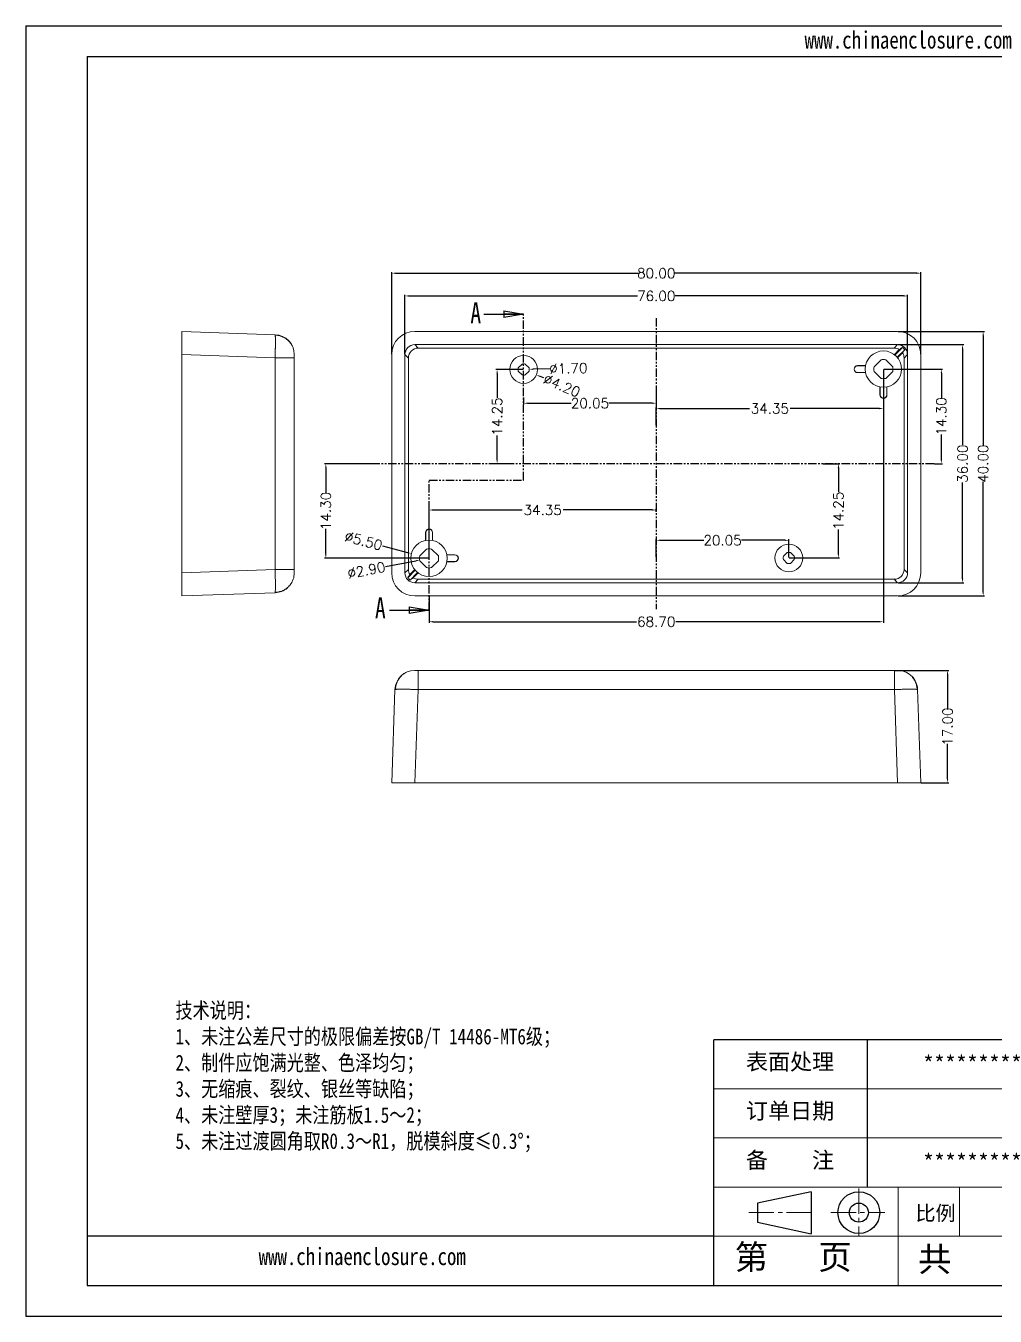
# Model space of a CAD drawing. Header units: inches. Extents: x -870 to -275, y 557 to 752.
# Drawn here: x -551.6 to -405, y 556.7 to 751.8 of the extents above; entities that cross this region are included whole.
import ezdxf

# ---------------------------------------------------------------- set-up
doc = ezdxf.new("R2010")
doc.units = ezdxf.units.IN
doc.header["$LTSCALE"] = 0.2
doc.linetypes.add('CENTER2', pattern=[28.575, 19.05, -3.175, 3.175, -3.175])
doc.linetypes.add('PHANTOM', pattern=[12.7, 6.35, -1.27, 1.27, -1.27, 1.27, -1.27])
doc.layers.add('文字', color=81, linetype='Continuous')
for name, color, linetype, lineweight in [('粗实线', 7, 'Continuous', 30), ('细实线', 3, 'Continuous', 9), ('细点划线', 2, 'CENTER2', 9)]:
    doc.layers.add(name, color=color, linetype=linetype, lineweight=lineweight)
doc.styles.add('SLDTEXTSTYLE0', font='TXT', dxfattribs={"width": 0.75})
doc.styles.get("Standard").update_dxf_attribs({"font": 'txt', "bigfont": 'gbcbig.shx'})
doc.styles.add('宋体', font='', dxfattribs={"width": 0.8, "height": 3.5})
doc.styles.get('宋体').set_extended_font_data('SimSun')
doc.dimstyles.new('2', dxfattribs={"dimtxt": 1.5, "dimasz": 0.6, "dimexe": 0.18, "dimexo": 0.0625, "dimgap": 0.09, "dimtad": 0, "dimzin": 0, "dimdsep": 46, "dimtxsty": 'Standard', "dimcen": 0, "dimclrd": 3, "dimclre": 3, "dimadec": 0, "dimazin": 2, "dimtfac": 1, "dimtofl": 0, "dimtmove": 0, "dimatfit": 3, "dimfxl": 1, "dimtolj": 1, "dimtzin": 0, "dimarcsym": 0})

# ---------------------------------------------------------------- blocks, each defined once
blk = doc.blocks.new('_CLOSED')
at = {"color": 0, "linetype": 'ByBlock', "lineweight": -2}
for p, q in [((-1, 0.166667), (0, 0)), ((-1, 0.166667), (-1, -0.166667)), ((0, 0), (-1, -0.166667)), ((0, 0), (-1, 0))]:
    blk.add_line(p, q, dxfattribs=at)
blk = doc.blocks.new('*D47')
at = {"color": 3, "lineweight": -2}
for p, q in [((-496.27, 702.17), (-496.27, 714.59)), ((-495.67, 714.41), (-458.98, 714.41)), ((-416.87, 714.41), (-453.55, 714.41)), ((-416.27, 702.17), (-416.27, 714.59))]:
    blk.add_line(p, q, dxfattribs=at)
at = {"color": 3}
for points in [[(-495.67, 714.51), (-495.67, 714.31), (-496.27, 714.41)], [(-416.87, 714.51), (-416.87, 714.31), (-416.27, 714.41)]]:
    blk.add_solid(points, dxfattribs=at)
at = {"layer": 'Defpoints', "color": 0}
for p in [(-416.27, 714.41), (-496.27, 702.11), (-416.27, 702.11)]:
    blk.add_point(p, dxfattribs=at)
at = {"color": 0, "insert": (-456.27, 714.41), "char_height": 1.5, "attachment_point": 5}
blk.add_mtext('\\A1;80.00', dxfattribs=at)
blk = doc.blocks.new('*D48')
at = {"color": 3, "lineweight": -2}
for p, q in [((-494.27, 702.17), (-494.27, 711.15)), ((-493.67, 710.97), (-459.11, 710.97)), ((-418.87, 710.97), (-453.43, 710.97)), ((-418.27, 702.17), (-418.27, 711.15))]:
    blk.add_line(p, q, dxfattribs=at)
at = {"color": 3}
for points in [[(-493.67, 711.07), (-493.67, 710.87), (-494.27, 710.97)], [(-418.87, 711.07), (-418.87, 710.87), (-418.27, 710.97)]]:
    blk.add_solid(points, dxfattribs=at)
at = {"layer": 'Defpoints', "color": 0}
for p in [(-418.27, 710.97), (-494.27, 702.11), (-418.27, 702.11)]:
    blk.add_point(p, dxfattribs=at)
at = {"color": 0, "insert": (-456.27, 710.97), "char_height": 1.5, "attachment_point": 5}
blk.add_mtext('\\A1;76.00', dxfattribs=at)
blk = doc.blocks.new('*D49')
at = {"color": 3, "lineweight": -2}
for p, q in [((-421.92, 699.85), (-421.92, 661.54)), ((-490.62, 665.55), (-490.62, 661.54)), ((-490.02, 661.72), (-459.23, 661.72)), ((-422.52, 661.72), (-453.3, 661.72))]:
    blk.add_line(p, q, dxfattribs=at)
at = {"color": 3}
for points in [[(-490.02, 661.82), (-490.02, 661.62), (-490.62, 661.72)], [(-422.52, 661.82), (-422.52, 661.62), (-421.92, 661.72)]]:
    blk.add_solid(points, dxfattribs=at)
at = {"layer": 'Defpoints', "color": 0}
for p in [(-421.92, 699.91), (-490.62, 665.61), (-421.92, 661.72)]:
    blk.add_point(p, dxfattribs=at)
at = {"color": 0, "insert": (-456.27, 661.72), "char_height": 1.5, "attachment_point": 5}
blk.add_mtext('\\A1;68.70', dxfattribs=at)
blk = doc.blocks.new('*D59')
at = {"color": 3, "lineweight": -2}
for p, q in [((-420.2, 654.36), (-412.04, 654.36)), ((-412.22, 653.76), (-412.22, 648.45)), ((-412.22, 637.96), (-412.22, 643.27)), ((-416.21, 637.36), (-412.04, 637.36))]:
    blk.add_line(p, q, dxfattribs=at)
at = {"color": 3}
for points in [[(-412.32, 653.76), (-412.12, 653.76), (-412.22, 654.36)], [(-412.32, 637.96), (-412.12, 637.96), (-412.22, 637.36)]]:
    blk.add_solid(points, dxfattribs=at)
at = {"layer": 'Defpoints', "color": 0}
for p in [(-420.26, 654.36), (-412.22, 654.36), (-416.27, 637.36)]:
    blk.add_point(p, dxfattribs=at)
at = {"color": 0, "insert": (-412.22, 645.86), "char_height": 1.5, "attachment_point": 5, "rotation": 90}
blk.add_mtext('\\A1;17.00', dxfattribs=at)
blk = doc.blocks.new('*D60')
at = {"color": 3, "lineweight": -2}
for p, q in [((-456.27, 696.76), (-456.27, 694.57)), ((-476.32, 695.6), (-476.32, 694.57)), ((-475.72, 694.75), (-469.13, 694.75)), ((-456.87, 694.75), (-463.45, 694.75))]:
    blk.add_line(p, q, dxfattribs=at)
at = {"color": 3}
for points in [[(-475.72, 694.85), (-475.72, 694.65), (-476.32, 694.75)], [(-456.87, 694.85), (-456.87, 694.65), (-456.27, 694.75)]]:
    blk.add_solid(points, dxfattribs=at)
at = {"layer": 'Defpoints', "color": 0}
for p in [(-456.27, 696.82), (-476.32, 695.67), (-456.27, 694.75)]:
    blk.add_point(p, dxfattribs=at)
at = {"color": 0, "insert": (-466.29, 694.75), "char_height": 1.5, "attachment_point": 5}
blk.add_mtext('\\A1;20.05', dxfattribs=at)
blk = doc.blocks.new('*D61')
at = {"color": 3, "lineweight": -2}
for p, q in [((-456.27, 671.54), (-456.27, 674.21)), ((-455.67, 674.03), (-449.08, 674.03)), ((-436.82, 674.03), (-443.4, 674.03)), ((-436.22, 671.42), (-436.22, 674.21))]:
    blk.add_line(p, q, dxfattribs=at)
at = {"color": 3}
for points in [[(-455.67, 674.13), (-455.67, 673.93), (-456.27, 674.03)], [(-436.82, 674.13), (-436.82, 673.93), (-436.22, 674.03)]]:
    blk.add_solid(points, dxfattribs=at)
at = {"layer": 'Defpoints', "color": 0}
for p in [(-436.22, 674.03), (-456.27, 671.48), (-436.22, 671.36)]:
    blk.add_point(p, dxfattribs=at)
at = {"color": 0, "insert": (-446.24, 674.03), "char_height": 1.5, "attachment_point": 5}
blk.add_mtext('\\A1;20.05', dxfattribs=at)
blk = doc.blocks.new('*D62')
at = {"color": 3, "lineweight": -2}
for p, q in [((-490.62, 671.37), (-490.62, 678.79)), ((-490.02, 678.61), (-476.53, 678.61)), ((-456.87, 678.61), (-470.35, 678.61)), ((-456.27, 678.33), (-456.27, 678.79))]:
    blk.add_line(p, q, dxfattribs=at)
at = {"color": 3}
for points in [[(-490.02, 678.71), (-490.02, 678.51), (-490.62, 678.61)], [(-456.87, 678.71), (-456.87, 678.51), (-456.27, 678.61)]]:
    blk.add_solid(points, dxfattribs=at)
at = {"layer": 'Defpoints', "color": 0}
for p in [(-456.27, 678.61), (-456.27, 678.27), (-490.62, 671.31)]:
    blk.add_point(p, dxfattribs=at)
at = {"color": 0, "insert": (-473.44, 678.61), "char_height": 1.5, "attachment_point": 5}
blk.add_mtext('\\A1;34.35', dxfattribs=at)
blk = doc.blocks.new('*D63')
at = {"color": 3, "lineweight": -2}
for p, q in [((-421.92, 699.85), (-421.92, 693.76)), ((-456.27, 691.42), (-456.27, 694.12)), ((-455.67, 693.94), (-442.18, 693.94)), ((-422.52, 693.94), (-436, 693.94))]:
    blk.add_line(p, q, dxfattribs=at)
at = {"color": 3}
for points in [[(-455.67, 694.04), (-455.67, 693.84), (-456.27, 693.94)], [(-422.52, 694.04), (-422.52, 693.84), (-421.92, 693.94)]]:
    blk.add_solid(points, dxfattribs=at)
at = {"layer": 'Defpoints', "color": 0}
for p in [(-421.92, 699.91), (-421.92, 693.94), (-456.27, 691.36)]:
    blk.add_point(p, dxfattribs=at)
at = {"color": 0, "insert": (-439.09, 693.94), "char_height": 1.5, "attachment_point": 5}
blk.add_mtext('\\A1;34.35', dxfattribs=at)
blk = doc.blocks.new('*D64')
at = {"color": 3, "lineweight": -2}
for p, q in [((-421.86, 699.91), (-412.98, 699.91)), ((-413.16, 699.31), (-413.16, 695.47)), ((-413.16, 686.21), (-413.16, 690.04)), ((-414.21, 685.61), (-412.98, 685.61))]:
    blk.add_line(p, q, dxfattribs=at)
at = {"color": 3}
for points in [[(-413.26, 699.31), (-413.06, 699.31), (-413.16, 699.91)], [(-413.26, 686.21), (-413.06, 686.21), (-413.16, 685.61)]]:
    blk.add_solid(points, dxfattribs=at)
at = {"layer": 'Defpoints', "color": 0}
for p in [(-421.92, 699.91), (-414.27, 685.61), (-413.16, 685.61)]:
    blk.add_point(p, dxfattribs=at)
at = {"color": 0, "insert": (-413.16, 692.76), "char_height": 1.5, "attachment_point": 5, "rotation": 90}
blk.add_mtext('\\A1;14.30', dxfattribs=at)
blk = doc.blocks.new('*D65')
at = {"color": 3, "lineweight": -2}
for p, q in [((-498.33, 685.61), (-506.41, 685.61)), ((-506.23, 685.01), (-506.23, 681.17)), ((-506.23, 671.91), (-506.23, 675.74)), ((-490.68, 671.31), (-506.41, 671.31))]:
    blk.add_line(p, q, dxfattribs=at)
at = {"color": 3}
for points in [[(-506.33, 685.01), (-506.13, 685.01), (-506.23, 685.61)], [(-506.33, 671.91), (-506.13, 671.91), (-506.23, 671.31)]]:
    blk.add_solid(points, dxfattribs=at)
at = {"layer": 'Defpoints', "color": 0}
for p in [(-506.23, 685.61), (-498.27, 685.61), (-490.62, 671.31)]:
    blk.add_point(p, dxfattribs=at)
at = {"color": 0, "insert": (-506.23, 678.46), "char_height": 1.5, "attachment_point": 5, "rotation": 90}
blk.add_mtext('\\A1;14.30', dxfattribs=at)
blk = doc.blocks.new('*D66')
at = {"color": 3, "lineweight": -2}
for p, q in [((-431.04, 685.61), (-428.55, 685.61)), ((-428.73, 685.01), (-428.73, 681.32)), ((-428.73, 671.96), (-428.73, 675.64)), ((-436.16, 671.36), (-428.55, 671.36))]:
    blk.add_line(p, q, dxfattribs=at)
at = {"color": 3}
for points in [[(-428.83, 685.01), (-428.63, 685.01), (-428.73, 685.61)], [(-428.83, 671.96), (-428.63, 671.96), (-428.73, 671.36)]]:
    blk.add_solid(points, dxfattribs=at)
at = {"layer": 'Defpoints', "color": 0}
for p in [(-431.1, 685.61), (-428.73, 685.61), (-436.22, 671.36)]:
    blk.add_point(p, dxfattribs=at)
at = {"color": 0, "insert": (-428.73, 678.48), "char_height": 1.5, "attachment_point": 5, "rotation": 90}
blk.add_mtext('\\A1;14.25', dxfattribs=at)
blk = doc.blocks.new('*D67')
at = {"color": 3, "lineweight": -2}
for p, q in [((-476.38, 699.86), (-480.51, 699.86)), ((-480.33, 699.26), (-480.33, 695.57)), ((-480.33, 686.21), (-480.33, 689.89)), ((-478.97, 685.61), (-480.51, 685.61))]:
    blk.add_line(p, q, dxfattribs=at)
at = {"color": 3}
for points in [[(-480.43, 699.26), (-480.23, 699.26), (-480.33, 699.86)], [(-480.43, 686.21), (-480.23, 686.21), (-480.33, 685.61)]]:
    blk.add_solid(points, dxfattribs=at)
at = {"layer": 'Defpoints', "color": 0}
for p in [(-476.32, 699.86), (-480.33, 685.61), (-478.9, 685.61)]:
    blk.add_point(p, dxfattribs=at)
at = {"color": 0, "insert": (-480.33, 692.73), "char_height": 1.5, "attachment_point": 5, "rotation": 90}
blk.add_mtext('\\A1;14.25', dxfattribs=at)
blk = doc.blocks.new('*D69')
at = {"color": 3, "lineweight": -2}
blk.add_line((-497.65, 673.18), (-493.86, 672.17), dxfattribs=at)
at = {"color": 3}
blk.add_solid([(-493.83, 672.26), (-493.88, 672.07), (-493.28, 672.01)], dxfattribs=at)
at = {"layer": 'Defpoints', "color": 0}
for p in [(-493.28, 672.01), (-487.96, 670.6)]:
    blk.add_point(p, dxfattribs=at)
at = {"color": 0, "insert": (-500.52, 673.94), "char_height": 1.5, "attachment_point": 5, "rotation": 345.1193}
blk.add_mtext('\\A1;∅5.50', dxfattribs=at)
blk = doc.blocks.new('*D70')
at = {"color": 3, "lineweight": -2}
blk.add_line((-497.19, 670.06), (-492.63, 670.93), dxfattribs=at)
at = {"color": 3}
blk.add_solid([(-492.65, 671.02), (-492.61, 670.83), (-492.04, 671.04)], dxfattribs=at)
at = {"layer": 'Defpoints', "color": 0}
for p in [(-489.19, 671.58), (-492.04, 671.04)]:
    blk.add_point(p, dxfattribs=at)
at = {"color": 0, "insert": (-500.1, 669.51), "char_height": 1.5, "attachment_point": 5, "rotation": 10.7648}
blk.add_mtext('\\A1;∅2.90', dxfattribs=at)
blk = doc.blocks.new('*D71')
at = {"color": 3, "lineweight": -2}
blk.add_line((-472.27, 699.95), (-474.87, 699.89), dxfattribs=at)
at = {"color": 3}
blk.add_solid([(-474.87, 699.99), (-474.87, 699.79), (-475.47, 699.88)], dxfattribs=at)
at = {"layer": 'Defpoints', "color": 0}
for p in [(-477.17, 699.84), (-475.47, 699.88)]:
    blk.add_point(p, dxfattribs=at)
at = {"color": 0, "insert": (-469.56, 700.01), "char_height": 1.5, "attachment_point": 5, "rotation": 1.3259}
blk.add_mtext('\\A1;∅1.70', dxfattribs=at)
blk = doc.blocks.new('*D72')
at = {"color": 3, "lineweight": -2}
blk.add_line((-473.28, 698.57), (-473.83, 698.81), dxfattribs=at)
at = {"color": 3}
blk.add_solid([(-473.79, 698.9), (-473.87, 698.71), (-474.39, 699.04)], dxfattribs=at)
at = {"layer": 'Defpoints', "color": 0}
for p in [(-478.25, 700.68), (-474.39, 699.04)]:
    blk.add_point(p, dxfattribs=at)
at = {"color": 0, "insert": (-470.55, 697.42), "char_height": 1.5, "attachment_point": 5, "rotation": 337.056}
blk.add_mtext('\\A1;∅4.20', dxfattribs=at)
blk = doc.blocks.new('*D73')
at = {"color": 3, "lineweight": -2}
for p, q in [((-419.7, 705.61), (-406.66, 705.61)), ((-406.84, 705.01), (-406.84, 688.32)), ((-406.84, 666.21), (-406.84, 682.89)), ((-419.7, 665.61), (-406.66, 665.61))]:
    blk.add_line(p, q, dxfattribs=at)
at = {"color": 3}
for points in [[(-406.94, 705.01), (-406.74, 705.01), (-406.84, 705.61)], [(-406.94, 666.21), (-406.74, 666.21), (-406.84, 665.61)]]:
    blk.add_solid(points, dxfattribs=at)
at = {"layer": 'Defpoints', "color": 0}
for p in [(-419.77, 705.61), (-419.77, 665.61), (-406.84, 665.61)]:
    blk.add_point(p, dxfattribs=at)
at = {"color": 0, "insert": (-406.84, 685.61), "char_height": 1.5, "attachment_point": 5, "rotation": 90}
blk.add_mtext('\\A1;40.00', dxfattribs=at)
blk = doc.blocks.new('*D74')
at = {"color": 3, "lineweight": -2}
for p, q in [((-419.71, 703.61), (-409.77, 703.61)), ((-409.95, 703.01), (-409.95, 688.45)), ((-409.95, 668.21), (-409.95, 682.77)), ((-419.71, 667.61), (-409.77, 667.61))]:
    blk.add_line(p, q, dxfattribs=at)
at = {"color": 3}
for points in [[(-410.05, 703.01), (-409.85, 703.01), (-409.95, 703.61)], [(-410.05, 668.21), (-409.85, 668.21), (-409.95, 667.61)]]:
    blk.add_solid(points, dxfattribs=at)
at = {"layer": 'Defpoints', "color": 0}
for p in [(-419.77, 703.61), (-409.95, 703.61), (-419.77, 667.61)]:
    blk.add_point(p, dxfattribs=at)
at = {"color": 0, "insert": (-409.95, 685.61), "char_height": 1.5, "attachment_point": 5, "rotation": 90}
blk.add_mtext('\\A1;36.00', dxfattribs=at)

msp = doc.modelspace()

# ---------------------------------------------------------------- linework, layer by layer
for p, q in [((-551.595, 751.81), (-275.69, 751.81)), ((-551.595, 751.81), (-551.595, 556.726)), ((-542.306, 747.165), (-280.335, 747.165)), ((-542.306, 747.165), (-542.306, 561.371)), ((-391.812, 598.53), (-447.55, 598.53)), ((-447.55, 561.371), (-447.55, 598.53)), ((-424.326, 576.234), (-424.326, 598.53)), ((-447.55, 568.803), (-542.306, 568.803)), ((-542.306, 561.371), (-280.335, 561.371)), ((-551.595, 556.726), (-275.69, 556.726))]:
    msp.add_line(p, q)
at = {"color": 7, "linetype": 'Continuous', "lineweight": 30}
for p, q in [((-482.319, 708.209), (-476.319, 708.209)), ((-496.619, 663.456), (-490.619, 663.456))]:
    msp.add_line(p, q, dxfattribs=at)
at = {"color": 1, "linetype": 'PHANTOM', "lineweight": 30}
for p, q in [((-476.319, 683.123), (-476.319, 708.209)), ((-456.269, 707.608), (-456.269, 663.608)), ((-414.269, 685.608), (-498.269, 685.608)), ((-490.619, 663.456), (-490.619, 683.123)), ((-490.619, 683.123), (-476.319, 683.123))]:
    msp.add_line(p, q, dxfattribs=at)
at = {"color": 7, "linetype": 'Continuous', "lineweight": 15}
for p, q in [((-528.003, 702.11), (-528.003, 705.608)), ((-528.003, 705.608), (-513.899, 705.115)), ((-419.767, 705.608), (-492.771, 705.608)), ((-492.769, 703.607), (-419.769, 703.607)), ((-492.245, 703.083), (-492.769, 703.607)), ((-492.245, 703.083), (-420.293, 703.083)), ((-419.769, 703.607), (-420.293, 703.083)), ((-419.513, 702.864), (-420.259, 702.1)), ((-420.184, 702.041), (-419.056, 703.195)), ((-418.699, 702.845), (-419.826, 701.692)), ((-419.765, 701.618), (-419.022, 702.379)), ((-528.003, 702.11), (-513.899, 701.617)), ((-528.003, 669.106), (-528.003, 702.11)), ((-513.899, 701.617), (-513.899, 669.598)), ((-511.003, 701.617), (-513.899, 701.617)), ((-511.003, 669.598), (-511.003, 701.617)), ((-496.269, 702.11), (-496.269, 669.106)), ((-494.268, 669.108), (-494.268, 702.108)), ((-493.744, 701.584), (-494.268, 702.108)), ((-493.744, 669.632), (-493.744, 701.584)), ((-476.566, 700.671), (-477.132, 700.105)), ((-475.506, 700.105), (-476.071, 700.671)), ((-425.823, 700.443), (-425.823, 700.408)), ((-424.616, 700.443), (-425.823, 700.443)), ((-424.623, 700.408), (-425.823, 700.408)), ((-423.322, 700.272), (-422.283, 701.311)), ((-420.515, 700.272), (-421.555, 701.311)), ((-418.27, 702.108), (-418.794, 701.584)), ((-418.794, 701.584), (-418.794, 669.632)), ((-418.27, 669.108), (-418.27, 702.108)), ((-416.269, 669.106), (-416.269, 702.11)), ((-477.132, 699.61), (-476.566, 699.045)), ((-476.071, 699.045), (-475.506, 699.61)), ((-425.823, 699.408), (-424.623, 699.408)), ((-425.823, 699.408), (-425.823, 699.373)), ((-425.823, 699.373), (-424.616, 699.373)), ((-423.322, 699.544), (-422.283, 698.504)), ((-421.555, 698.504), (-420.515, 699.544)), ((-422.454, 697.21), (-422.454, 696.004)), ((-422.419, 697.204), (-422.419, 696.004)), ((-421.419, 697.204), (-421.419, 696.004)), ((-421.384, 696.004), (-421.384, 697.21)), ((-422.454, 696.004), (-422.419, 696.004)), ((-421.419, 696.004), (-421.384, 696.004)), ((-491.154, 675.212), (-491.154, 674.005)), ((-491.119, 675.212), (-491.154, 675.212)), ((-491.119, 674.012), (-491.119, 675.212)), ((-490.119, 674.012), (-490.119, 675.212)), ((-490.084, 675.212), (-490.119, 675.212)), ((-490.084, 674.005), (-490.084, 675.212)), ((-492.022, 671.672), (-490.983, 672.711)), ((-489.215, 671.672), (-490.255, 672.711)), ((-486.715, 671.843), (-487.921, 671.843)), ((-486.715, 671.808), (-487.915, 671.808)), ((-486.715, 671.808), (-486.715, 671.843)), ((-436.466, 672.171), (-437.032, 671.605)), ((-437.032, 671.11), (-436.466, 670.545)), ((-435.406, 671.605), (-435.971, 672.171)), ((-435.971, 670.545), (-435.406, 671.11)), ((-513.899, 669.598), (-528.003, 669.106)), ((-513.899, 669.598), (-511.003, 669.598)), ((-493.744, 669.632), (-494.268, 669.108)), ((-493.839, 668.371), (-492.712, 669.524)), ((-492.773, 669.598), (-493.516, 668.837)), ((-492.354, 669.175), (-493.482, 668.021)), ((-492.022, 670.944), (-490.983, 669.904)), ((-490.255, 669.904), (-489.215, 670.944)), ((-487.921, 670.773), (-486.715, 670.773)), ((-487.915, 670.808), (-486.715, 670.808)), ((-486.715, 670.773), (-486.715, 670.808)), ((-418.794, 669.632), (-418.27, 669.108)), ((-528.003, 665.608), (-528.003, 669.106)), ((-493.025, 668.352), (-492.279, 669.115)), ((-492.245, 668.133), (-492.769, 667.609)), ((-492.769, 667.609), (-419.769, 667.609)), ((-420.293, 668.133), (-492.245, 668.133)), ((-419.769, 667.609), (-420.293, 668.133)), ((-528.003, 665.608), (-513.899, 666.1)), ((-513.899, 666.1), (-513.88, 666.168)), ((-492.771, 665.608), (-419.767, 665.608)), ((-492.279, 651.468), (-492.279, 654.363)), ((-420.259, 654.363), (-492.279, 654.363)), ((-420.259, 651.468), (-420.259, 654.363)), ((-496.269, 637.363), (-495.776, 651.468)), ((-492.771, 637.363), (-492.279, 651.468)), ((-420.259, 651.468), (-492.279, 651.468)), ((-419.767, 637.363), (-420.259, 651.468)), ((-416.762, 651.468), (-416.829, 651.486)), ((-416.269, 637.363), (-416.762, 651.468)), ((-492.771, 637.363), (-496.269, 637.363)), ((-419.767, 637.363), (-492.771, 637.363)), ((-416.269, 637.363), (-419.767, 637.363))]:
    msp.add_line(p, q, dxfattribs=at)
at = {"color": 8, "linetype": 'Continuous', "lineweight": 15}
msp.add_line((-416.829, 651.486), (-416.762, 651.468), dxfattribs=at)
at = {"color": 7, "linetype": 'Continuous', "lineweight": 15}
for centre, radius in [((-421.919, 699.908), 2.75), ((-476.319, 699.858), 2.1), ((-490.619, 671.308), 2.75), ((-436.219, 671.358), 2.1)]:
    msp.add_circle(centre, radius, dxfattribs=at)
for centre, radius, start, end in [((-514.003, 702.117), 3, 0, 88), ((-476.319, 699.858), 0.85, 73.07249, 106.92751), ((-425.823, 699.908), 0.535, 90, 270), ((-425.823, 699.908), 0.5, 90, 270), ((-421.919, 699.908), 1.45, 75.45031, 104.54969), ((-476.319, 699.858), 0.85, 163.07249, 196.92751), ((-476.319, 699.858), 0.85, 253.07249, 286.92751), ((-476.319, 699.858), 0.85, 343.07249, 16.92751), ((-421.919, 699.908), 1.45, 165.45031, 194.54969), ((-421.919, 699.908), 1.45, 255.45031, 284.54969), ((-421.919, 699.908), 1.45, 345.45031, 14.54969), ((-421.919, 696.004), 0.535, 180, 0), ((-421.919, 696.004), 0.5, 180, 0), ((-490.619, 675.212), 0.535, 360, 180), ((-490.619, 675.212), 0.5, 360, 180), ((-490.619, 671.308), 1.45, 165.45031, 194.54969), ((-490.619, 671.308), 1.45, 75.45031, 104.54969), ((-490.619, 671.308), 1.45, 345.45031, 14.54969), ((-486.715, 671.308), 0.535, 270, 90), ((-486.715, 671.308), 0.5, 270, 90), ((-436.219, 671.358), 0.85, 163.07249, 196.92751), ((-436.219, 671.358), 0.85, 73.07249, 106.92751), ((-436.219, 671.358), 0.85, 343.07249, 16.92751), ((-490.619, 671.308), 1.45, 255.45031, 284.54969), ((-436.219, 671.358), 0.85, 253.07249, 286.92751), ((-514.003, 669.099), 3, 322.68093, 0), ((-514.003, 669.099), 3, 272, 310.62409), ((-492.778, 651.363), 3, 90, 178), ((-419.76, 651.363), 3, 57.63348, 90), ((-419.76, 651.363), 3, 2, 44.86533)]:
    msp.add_arc(centre, radius, start, end, dxfattribs=at)
for centre, major_axis, ratio, start_param, end_param in [((-492.767, 702.106), (-2.478, 2.478), 0.9987828, 5.4983961, 7.0679745), ((-419.771, 702.106), (-2.478, -2.478), 0.9987828, 2.3568035, 3.9263818), ((-492.767, 702.106), (-1.062, 1.062), 0.9987828, 5.4983961, 7.0679745), ((-492.243, 701.582), (-1.062, 1.062), 0.9987828, 5.4983961, 7.0679745), ((-420.295, 701.582), (-1.062, -1.062), 0.9987828, 3.3794392, 3.9263818), ((-419.771, 702.106), (-1.062, -1.062), 0.9987828, 2.3568035, 3.9263818), ((-418.854, 703.023), (7.565, 5.474), 0.0276355, 1.5774953, 1.6379496), ((-419.914, 701.963), (-1.062, -1.062), 0.9987828, 2.9840884, 3.3189849), ((-418.966, 702.911), (4.677, 6.768), 0.0312511, 4.6553184, 4.7242993), ((-420.295, 701.582), (-1.062, -1.062), 0.9987828, 2.3568035, 2.9151075), ((-492.243, 669.634), (1.062, 1.062), 0.9987828, 2.3568035, 2.9151075), ((-420.295, 669.634), (1.062, -1.062), 0.9987828, 5.4983961, 7.0679745), ((-492.767, 669.11), (2.478, 2.478), 0.9987828, 2.3568035, 3.9263818), ((-492.767, 669.11), (1.062, 1.062), 0.9987828, 2.3568035, 3.9263818), ((-493.572, 668.305), (4.677, 6.768), 0.0312511, 1.5137257, 1.5827066), ((-492.624, 669.253), (1.062, 1.062), 0.9987828, 2.9840884, 3.3189849), ((-493.684, 668.193), (7.565, 5.474), 0.0276355, 4.719088, 4.7795422), ((-492.243, 669.634), (1.062, 1.062), 0.9987828, 3.3794392, 3.9263818), ((-419.771, 669.11), (1.062, -1.062), 0.9987828, 5.4983961, 7.0679745), ((-419.771, 669.11), (2.478, -2.478), 0.9987828, 5.4983961, 7.0679745)]:
    msp.add_ellipse(centre, major_axis=major_axis, ratio=ratio, start_param=start_param, end_param=end_param, dxfattribs=at)
for points, knots in [([(-511.329, 703.477), (-511.431, 703.646), (-511.579, 703.893), (-511.866, 704.181), (-512.113, 704.4), (-512.423, 704.62), (-512.83, 704.829), (-513.341, 705.001), (-513.723, 705.032), (-513.924, 705.049)], [0, 0, 0, 0, 0.2114674, 0.3087454, 0.4019104, 0.5139466, 0.6538896, 0.8179231, 1, 1, 1, 1]), ([(-513.899, 701.617), (-513.897, 701.681), (-513.893, 701.807), (-513.888, 701.996), (-513.883, 702.184), (-513.878, 702.37), (-513.874, 702.554), (-513.87, 702.736), (-513.867, 702.914), (-513.864, 703.088), (-513.861, 703.258), (-513.859, 703.422), (-513.857, 703.582), (-513.856, 703.736), (-513.855, 703.884), (-513.855, 704.025), (-513.855, 704.159), (-513.855, 704.285), (-513.856, 704.404), (-513.858, 704.514), (-513.859, 704.616), (-513.861, 704.709), (-513.864, 704.793), (-513.867, 704.868), (-513.871, 704.933), (-513.874, 704.989), (-513.879, 705.035), (-513.883, 705.071), (-513.888, 705.096), (-513.893, 705.112), (-513.897, 705.114), (-513.899, 705.115)], [0, 0, 0, 0, 0.0345408, 0.0690775, 0.10361, 0.1381383, 0.1726624, 0.2071824, 0.2416982, 0.2762098, 0.3107173, 0.3452206, 0.3797198, 0.4142148, 0.4487057, 0.4831925, 0.5176751, 0.5521536, 0.586628, 0.6210982, 0.6555644, 0.6900264, 0.7244843, 0.7589381, 0.7933878, 0.8278334, 0.8622749, 0.8967123, 0.9311456, 0.9655748, 1, 1, 1, 1]), ([(-511.003, 702.117), (-511.003, 702.117), (-511.003, 702.063), (-511.003, 701.878), (-511.003, 701.748), (-511.003, 701.617)], [0, 0, 0, 0, 0.5, 0.5, 1, 1, 1, 1]), ([(-511.003, 669.598), (-511.003, 669.468), (-511.003, 669.337), (-511.003, 669.152), (-511.003, 669.099), (-511.003, 669.099)], [0, 0, 0, 0, 0.5, 0.5, 1, 1, 1, 1]), ([(-513.924, 666.167), (-513.731, 666.182), (-513.355, 666.212), (-512.833, 666.377), (-512.388, 666.599), (-512.03, 666.857), (-511.757, 667.118), (-511.56, 667.359), (-511.422, 667.565), (-511.358, 667.686), (-511.329, 667.739)], [0, 0, 0, 0, 0.17659941, 0.34471107, 0.49966371, 0.63800593, 0.75763109, 0.85763932, 0.93810989, 1, 1, 1, 1]), ([(-493.933, 654.132), (-494.056, 654.074), (-494.292, 653.963), (-494.585, 653.747), (-494.83, 653.516), (-495.059, 653.256), (-495.281, 652.944), (-495.49, 652.537), (-495.662, 652.025), (-495.693, 651.644), (-495.71, 651.443)], [0, 0, 0, 0, 0.1263594, 0.242381, 0.3455053, 0.4363419, 0.5419285, 0.6738151, 0.8284053, 1, 1, 1, 1]), ([(-492.778, 654.363), (-492.778, 654.363), (-492.724, 654.363), (-492.539, 654.363), (-492.409, 654.363), (-492.279, 654.363)], [0, 0, 0, 0, 0.5, 0.5, 1, 1, 1, 1]), ([(-420.259, 654.363), (-420.129, 654.363), (-419.998, 654.363), (-419.813, 654.363), (-419.76, 654.363), (-419.76, 654.363)], [0, 0, 0, 0, 0.5, 0.5, 1, 1, 1, 1]), ([(-416.828, 651.443), (-416.843, 651.637), (-416.873, 652.018), (-417.043, 652.549), (-417.278, 653.009), (-417.556, 653.383), (-417.847, 653.671), (-418.127, 653.881), (-418.377, 654.03), (-418.534, 654.1), (-418.605, 654.132)], [0, 0, 0, 0, 0.1668156, 0.3277361, 0.478469, 0.6156723, 0.7371436, 0.8417556, 0.9292471, 1, 1, 1, 1]), ([(-492.279, 651.468), (-492.342, 651.47), (-492.468, 651.473), (-492.656, 651.479), (-492.843, 651.484), (-493.029, 651.488), (-493.213, 651.492), (-493.394, 651.496), (-493.571, 651.5), (-493.745, 651.503), (-493.915, 651.505), (-494.08, 651.507), (-494.239, 651.509), (-494.393, 651.51), (-494.541, 651.511), (-494.682, 651.512), (-494.816, 651.512), (-494.943, 651.511), (-495.062, 651.511), (-495.173, 651.509), (-495.275, 651.507), (-495.368, 651.505), (-495.453, 651.503), (-495.528, 651.5), (-495.593, 651.496), (-495.649, 651.492), (-495.695, 651.488), (-495.731, 651.484), (-495.757, 651.479), (-495.773, 651.473), (-495.775, 651.47), (-495.776, 651.468)], [0, 0, 0, 0, 0.0344252, 0.0688544, 0.1032877, 0.1377251, 0.1721666, 0.2066122, 0.2410619, 0.2755157, 0.3099736, 0.3444356, 0.3789018, 0.413372, 0.4478464, 0.4823249, 0.5168075, 0.5512943, 0.5857852, 0.6202802, 0.6547794, 0.6892827, 0.7237902, 0.7583018, 0.7928176, 0.8273376, 0.8618617, 0.89639, 0.9309225, 0.9654592, 1, 1, 1, 1])]:
    msp.add_open_spline(points, degree=3, knots=knots, dxfattribs=at)
at = {"color": 8, "linetype": 'Continuous', "lineweight": 15}
for points, knots in [([(-513.88, 666.168), (-513.88, 666.168), (-513.874, 666.191), (-513.866, 666.357), (-513.857, 666.669), (-513.854, 667.109), (-513.857, 667.642), (-513.865, 668.25), (-513.879, 668.911), (-513.892, 669.369), (-513.899, 669.598)], [0, 0, 0, 0, 0.0000259, 0.142694, 0.2854236, 0.4282148, 0.5710678, 0.7139829, 0.8569602, 1, 1, 1, 1]), ([(-416.829, 651.486), (-416.829, 651.486), (-416.852, 651.493), (-417.019, 651.501), (-417.332, 651.51), (-417.774, 651.513), (-418.306, 651.51), (-418.915, 651.501), (-419.574, 651.487), (-420.031, 651.474), (-420.259, 651.468)], [0, 0, 0, 0, 0.0004504, 0.1434289, 0.2863452, 0.4291995, 0.5719919, 0.7147226, 0.8573919, 1, 1, 1, 1])]:
    msp.add_open_spline(points, degree=3, knots=knots, dxfattribs=at)
at = {"layer": '粗实线', "color": 7}
for p, q in [((-432.862, 575.539), (-440.983, 573.818)), ((-432.862, 575.539), (-432.862, 569.175)), ((-440.983, 573.818), (-440.983, 570.946)), ((-440.983, 570.946), (-432.862, 569.175))]:
    msp.add_line(p, q, dxfattribs=at)
for radius in [3.157, 1.436]:
    msp.add_circle((-425.635, 572.382), radius, dxfattribs=at)
at = {"layer": '细实线', "color": 7}
for p, q in [((-391.812, 591.098), (-447.55, 591.098)), ((-391.812, 583.666), (-447.55, 583.666)), ((-280.335, 576.234), (-447.55, 576.234)), ((-419.681, 576.234), (-419.681, 561.371)), ((-410.392, 576.234), (-410.392, 568.803)), ((-391.812, 568.803), (-447.55, 568.803))]:
    msp.add_line(p, q, dxfattribs=at)
at = {"layer": '细点划线', "color": 7}
for p, q in [((-425.635, 576.016), (-425.635, 568.803)), ((-442.277, 572.382), (-432.24, 572.382)), ((-429.858, 572.382), (-421.698, 572.382))]:
    msp.add_line(p, q, dxfattribs=at)

# ---------------------------------------------------------------- block references
at = {"color": 7, "linetype": 'Continuous', "lineweight": 30, "xscale": 3, "yscale": 3, "zscale": 0.5}
for p in [(-476.319, 708.209), (-490.619, 663.456)]:
    msp.add_blockref('_CLOSED', p, dxfattribs=at)

# ---------------------------------------------------------------- texts
at = {"color": 7, "linetype": 'Continuous', "char_height": 3.175, "attachment_point": 1, "style": 'SLDTEXTSTYLE0'}
for insert in [(-484.371, 710.022), (-498.797, 665.384)]:
    msp.add_mtext('A', dxfattribs=dict(at, insert=insert))
at = {"char_height": 2.44407, "width": 1389.08639, "attachment_point": 1}
for s, insert in [('{\\fSimHei|b0|i0|c134|p49;表面处理}', (-442.704, 596.421)), ('{\\fSimHei|b0|i0|c134|p49;*********}', (-415.935, 596.106)), ('{\\fSimHei|b0|i0|c134|p49;订单日期}', (-442.704, 588.989)), ('{\\fSimHei|b0|i0|c134|p49;备    注}', (-442.704, 581.557)), ('{\\fSimHei|b0|i0|c134|p49;*********}', (-415.935, 581.243))]:
    msp.add_mtext(s, dxfattribs=dict(at, insert=insert))
at = {"layer": '文字', "color": 0, "attachment_point": 1, "style": '宋体'}
for s, insert, char_height, width in [('www.chinaenclosure.com', (-433.836, 750.984), 2.61599, 45.96039), ('{\\H1.111x;技术说明：\\P1、未注公差尺寸的极限偏差按GB/T 14486-MT6级；\\P2、制件应饱满光整、色泽均匀；\\P3、无缩痕、裂纹、银丝等缺陷；\\P4、未注壁厚3；未注筋板1.5～2；\\P5、未注过渡圆角取R0.3～R1，脱模斜度≤0.3%%D；}', (-528.96, 604.144), 2.13373, 101.28013), ('www.chinaenclosure.com', (-516.384, 567.067), 2.61599, 45.96039)]:
    msp.add_mtext(s, dxfattribs=dict(at, insert=insert, char_height=char_height, width=width))
at = {"layer": '细实线', "color": 7, "attachment_point": 1}
for s, insert, char_height, width in [('{\\fSimSun|b0|i0|c134|p54;比例}', (-417.08, 573.42), 2.22953, 9.78696), ('{\\fSimSun|b0|i0|c134|p54;第   页}', (-444.424, 567.525), 3.71589, 27.86918), ('{\\fSimSun|b0|i0|c134|p54; 共   页}', (-419.227, 567.209), 3.71589, 27.86918)]:
    msp.add_mtext(s, dxfattribs=dict(at, insert=insert, char_height=char_height, width=width))

# ---------------------------------------------------------------- dimensions: what is measured, and where the dimension line sits
for base, p1, p2, picture, middle in [((-416.269, 714.412), (-496.269, 702.11), (-416.269, 702.11), '*D47', (-456.269, 714.412)), ((-418.27, 710.975), (-494.268, 702.108), (-418.27, 702.108), '*D48', (-456.269, 710.975)), ((-421.919, 693.944), (-456.269, 691.356), (-421.919, 699.908), '*D63', (-439.094, 693.944)), ((-456.269, 694.745), (-476.319, 695.666), (-456.269, 696.822), '*D60', (-466.294, 694.745)), ((-456.269, 678.611), (-490.619, 671.308), (-456.269, 678.268), '*D62', (-473.444, 678.611)), ((-436.219, 674.029), (-456.269, 671.476), (-436.219, 671.358), '*D61', (-446.244, 674.029))]:
    dim = msp.add_linear_dim(base=base, p1=p1, p2=p2, dimstyle='2')
    dim.commit()
    dim.dimension.update_dxf_attribs({"geometry": picture, "text_midpoint": middle})
for base, p1, p2, picture, middle in [((-406.838, 665.608), (-419.767, 705.608), (-419.767, 665.608), '*D73', (-406.838, 685.608)), ((-409.954, 703.607), (-419.769, 667.609), (-419.769, 703.607), '*D74', (-409.954, 685.608)), ((-413.156, 685.608), (-421.919, 699.908), (-414.269, 685.608), '*D64', (-413.156, 692.758)), ((-428.735, 685.608), (-436.219, 671.358), (-431.101, 685.608), '*D66', (-428.735, 678.483)), ((-412.221, 654.363), (-416.269, 637.363), (-420.259, 654.363), '*D59', (-412.221, 645.863))]:
    dim = msp.add_linear_dim(base=base, p1=p1, p2=p2, angle=90, dimstyle='2')
    dim.commit()
    dim.dimension.update_dxf_attribs({"geometry": picture, "text_midpoint": middle})
dim = msp.add_diameter_dim_2p(p1=(-478.253, 700.677), p2=(-474.385, 699.039), dimstyle='2')
dim.commit()
dim.dimension.update_dxf_attribs({"geometry": '*D72', "text_midpoint": (-470.55, 697.416)})
for p1, p2, picture, middle in [((-477.169, 699.838), (-475.469, 699.878), '*D71', (-469.556, 700.014)), ((-487.961, 670.602), (-493.277, 672.014), '*D69', (-500.518, 673.938)), ((-489.194, 671.579), (-492.043, 671.037), '*D70', (-500.099, 669.505))]:
    dim = msp.add_diameter_dim_2p(p1=p1, p2=p2, dimstyle='2')
    dim.commit()
    dim.dimension.update_dxf_attribs({"geometry": picture, "text_midpoint": middle, "dimtype": 163})
dim = msp.add_linear_dim(base=(-421.919, 661.724), p1=(-490.619, 665.608), p2=(-421.919, 699.908), dimstyle='2')
dim.commit()
dim.dimension.update_dxf_attribs({"geometry": '*D49', "text_midpoint": (-456.269, 661.724), "dimtype": 160})
for base, p1, p2, picture, middle in [((-480.327, 685.608), (-476.319, 699.858), (-478.904, 685.608), '*D67', (-480.327, 692.733)), ((-506.228, 685.608), (-490.619, 671.308), (-498.269, 685.608), '*D65', (-506.228, 678.458))]:
    dim = msp.add_linear_dim(base=base, p1=p1, p2=p2, angle=90, dimstyle='2')
    dim.commit()
    dim.dimension.update_dxf_attribs({"geometry": picture, "text_midpoint": middle, "dimtype": 160})

doc.saveas('drawing.dxf')
